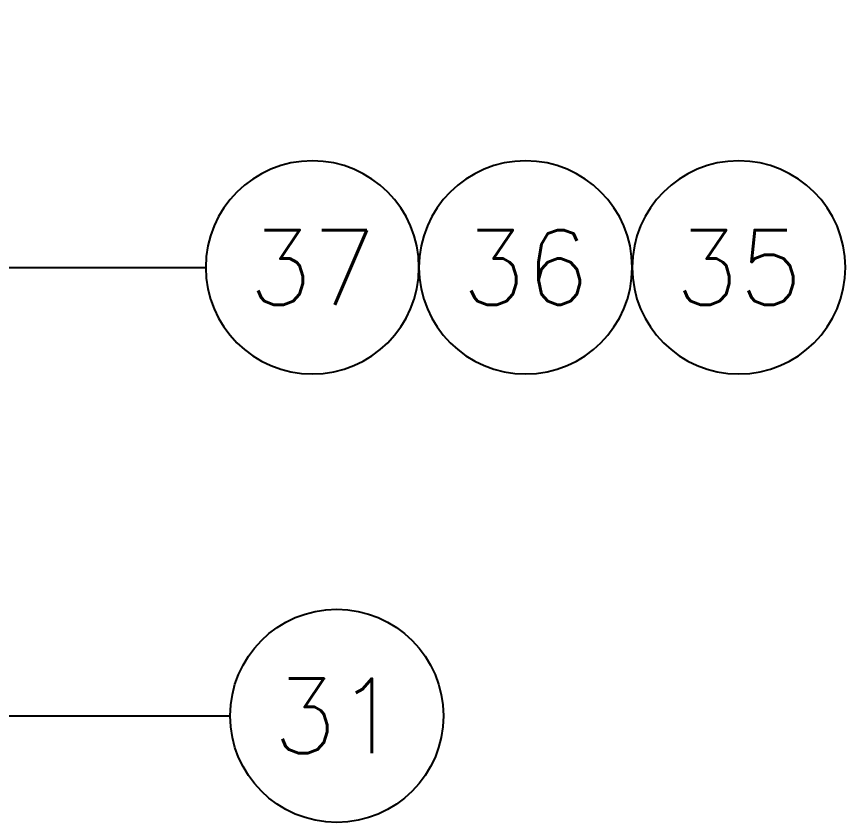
# Model space of a CAD drawing. Header units: metres. Extents: x 0 to 21025, y 0 to 14850.
# Drawn here: x 10053 to 11025, y 3741 to 4686 of the extents above; entities that cross this region are included whole.
import ezdxf
from ezdxf.enums import TextEntityAlignment as Align

# ---------------------------------------------------------------- set-up
doc = ezdxf.new("R2010")
doc.units = ezdxf.units.M
doc.header["$LTSCALE"] = 25
doc.layers.add('GSB', color=7, linetype='Continuous')
doc.layers.add('SDM', color=7, linetype='Continuous')
doc.styles.add('R140', font='simplex.shx', dxfattribs={"height": 3.5})
doc.styles.add('ROMANS', font='ROMANS.SHX')
doc.dimstyles.new('25___1-25', dxfattribs={"dimscale": 25, "dimtxt": 2.5, "dimasz": 2, "dimexe": 1.5, "dimexo": 1, "dimgap": 0.5, "dimtad": 1, "dimzin": 12, "dimtxsty": 'ROMANS', "dimcen": 0, "dimclrd": 256, "dimclre": 256, "dimclrt": 3, "dimazin": 3, "dimtfac": 1, "dimtmove": 0, "dimatfit": 0, "dimfxl": 1, "dimlwd": -1, "dimlwe": -1, "dimarcsym": 0})

# ---------------------------------------------------------------- blocks, each defined once
blk = doc.blocks.new('INDICACAO_EIXO')
at = {"layer": 'GSB', "color": 3}
blk.add_circle((0, 0), 5, dxfattribs=at)

msp = doc.modelspace()

# ---------------------------------------------------------------- block references
at = {"layer": 'GSB'}
ref = msp.add_blockref('INDICACAO_EIXO', (10400.068, 4391.888), dxfattribs=dict(at, xscale=-24.99999999999972, yscale=24.99999999999972, zscale=24.99999999999972))
ref.add_attrib('EIXO', '37', dxfattribs={"color": 4, "height": 87.5, "style": 'R140'}).set_placement((10400.068, 4391.888), align=Align.MIDDLE_CENTER)
ref = msp.add_blockref('INDICACAO_EIXO', (10650.068, 4391.888), dxfattribs=dict(at, xscale=-24.99999999999972, yscale=24.99999999999972, zscale=24.99999999999972))
ref.add_attrib('EIXO', '36', dxfattribs={"color": 4, "height": 87.5, "style": 'R140'}).set_placement((10650.068, 4391.888), align=Align.MIDDLE_CENTER)
ref = msp.add_blockref('INDICACAO_EIXO', (10900.068, 4391.888), dxfattribs=dict(at, xscale=-24.99999999999972, yscale=24.99999999999972, zscale=24.99999999999972))
ref.add_attrib('EIXO', '35', dxfattribs={"color": 4, "height": 87.5, "style": 'R140'}).set_placement((10900.068, 4391.888), align=Align.MIDDLE_CENTER)
ref = msp.add_blockref('INDICACAO_EIXO', (10428.682, 3865.859), dxfattribs=dict(at, xscale=24.99999999999972, yscale=24.99999999999972, zscale=24.99999999999972))
ref.add_attrib('EIXO', '31', dxfattribs={"color": 4, "height": 87.5, "style": 'R140'}).set_placement((10428.682, 3865.859), align=Align.MIDDLE_CENTER)

# ---------------------------------------------------------------- leaders
at = {"layer": 'SDM'}
for points in [[(9575.61, 4686.079), (9575.61, 4391.888), (10275.068, 4391.888)], [(9176.122, 4427.079), (9176.122, 3865.859), (10303.682, 3865.859)]]:
    msp.add_leader(points, dimstyle='25___1-25', override={"dimgap": 0.5, "dimtad": 0}, dxfattribs=at)

doc.saveas('drawing.dxf')
